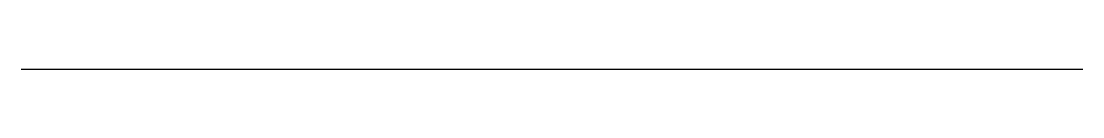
# Paper-space layout 'Layout1' of a CAD drawing. Extents: x 0 to 40, y 0 to 0.
import ezdxf

# ---------------------------------------------------------------- set-up
doc = ezdxf.new("R2010")
doc.units = 0
doc.layers.add('WALLS', color=1, linetype='Continuous')

psp = doc.layouts.get("Layout1")

# ---------------------------------------------------------------- linework, layer by layer
at = {"layer": 'WALLS'}
psp.add_line((0, 0), (40, 0), dxfattribs=at)

doc.saveas('drawing.dxf')
